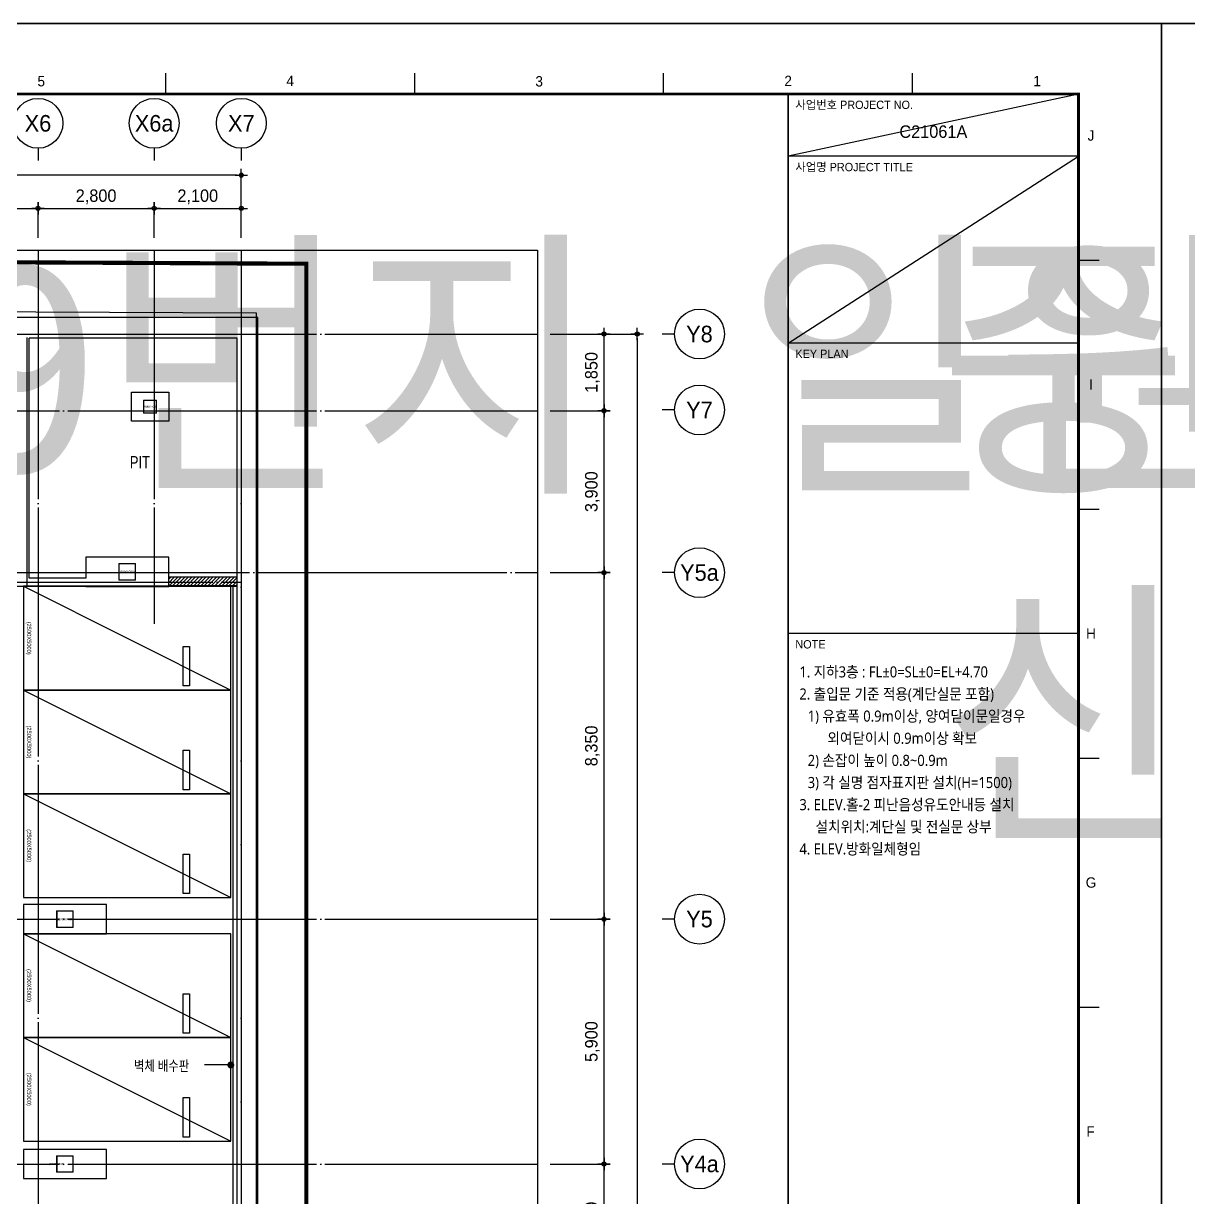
# Model space of a CAD drawing. Header units: millimetres. Extents: x 0 to 1390178, y 0 to 110113.
# Drawn here: x 224572 to 252650, y 31110 to 59400 of the extents above; entities that cross this region are included whole.
import ezdxf
from ezdxf.enums import TextEntityAlignment as Align
from ezdxf.xclip import XClip

# ---------------------------------------------------------------- set-up
doc = ezdxf.new("R2018")
doc.units = ezdxf.units.MM
doc.header["$LTSCALE"] = 100
doc.header["$XCLIPFRAME"] = 0
doc.linetypes.add('X - 평면도$0$CEN', pattern=[62, 60, -1, 0, -1])
doc.linetypes.add('X - 평면도$0$PHANTOM2', pattern=[50, 40, -2, 2, -2, 2, -2])
doc.layers.get('DEFPOINTS').update_dxf_attribs({"color": 145})
for name, color, linetype in [('AA-XXXX-DIMS', 7, 'Continuous'), ('AA-XXXX-NOTE', 3, 'Continuous'), ('AA-XXXX-TEXT', 3, 'Continuous'), ('DIM', 7, 'Continuous'), ('SYM', 7, 'Continuous'), ('X - SHEET$0$AA-BORD-FORM', 7, 'Continuous'), ('X - SHEET$0$AA-BORD-TEXT', 3, 'Continuous'), ('X - 평면도$0$! □-COL', 2, 'Continuous'), ('X - 평면도$0$0-구역계', 1, 'Continuous'), ('X - 평면도$0$A-FIN', 8, 'Continuous'), ('X - 평면도$0$AA-WAXM-BLOK', 3, 'Continuous'), ('X - 평면도$0$AA-WAXM-CONC', 2, 'Continuous'), ('X - 평면도$0$AA-XXXX-CNTL', 1, 'X - 평면도$0$CEN'), ('X - 평면도$0$AA-XXXX-PARK', 8, 'Continuous'), ('X - 평면도$0$AA-XXXX-PATT', 8, 'Continuous'), ('X - 평면도$0$벽배수판', 6, 'Continuous'), ('수정사항', 6, 'Continuous')]:
    doc.layers.add(name, color=color, linetype=linetype)
doc.layers.add('X - SHEET$0$DEFPOINT', color=165, linetype='Continuous', plot=False)
doc.layers.add('X - 평면도$0$DEFPOINT', color=163, linetype='Continuous', plot=False)
doc.styles.add('HAUD0', font='malgun.ttf')
doc.styles.add('HAUD01', font='Dotum.ttf')
doc.styles.get("Standard").update_dxf_attribs({"font": 'Dotum.ttf'})
doc.styles.add('X - SHEET$0$HAUD01', font='Dotum.ttf')
doc.styles.add('X - 평면도$0$HAUD01', font='Dotum.ttf')
doc.styles.add('X - 평면도$0$STANDARD', font='Dotum.ttf')
doc.dimstyles.new('HAUD-100', dxfattribs={"dimscale": 100, "dimtxt": 3, "dimasz": 1, "dimexe": 0, "dimexo": 3, "dimgap": 1, "dimtad": 1, "dimdec": 0, "dimdsep": 46, "dimlunit": 6, "dimtxsty": 'HAUD01', "dimblk": 'DIMDOT', "dimcen": 2.5, "dimdle": 1.5, "dimclrd": 7, "dimclre": 7, "dimclrt": 3, "dimadec": 0, "dimazin": 0, "dimtfac": 1, "dimtdec": 0, "dimtix": 1, "dimtmove": 2, "dimatfit": 3, "dimfxl": 1, "dimtvp": 1, "dimtolj": 1, "dimtzin": 0, "dimarcsym": 0})

# ---------------------------------------------------------------- blocks, each defined once
blk = doc.blocks.new('X - SHEET$0$HAUDsheetV')
at = {"layer": 'X - SHEET$0$AA-BORD-FORM', "color": 2}
for p, q in [((601, 577), (601, 582)), ((661, 577), (661, 582)), ((721, 577), (721, 582)), ((781, 577), (781, 582)), ((751, 577), (751, 17)), ((821, 537), (826, 537)), ((821, 477), (826, 477)), ((821, 417), (826, 417)), ((821, 357), (826, 357))]:
    blk.add_line(p, q, dxfattribs=at)
at = {"layer": 'X - SHEET$0$AA-BORD-FORM', "color": 3}
for p, q in [((821, 562), (751, 562)), ((821, 517), (751, 517)), ((821, 447), (751, 447))]:
    blk.add_line(p, q, dxfattribs=at)
at = {"layer": 'X - SHEET$0$AA-BORD-FORM', "color": 1}
blk.add_lwpolyline([(1, 0), (841, 0), (841, 594), (1, 594)], close=True, dxfattribs=at)
at = {"layer": 'X - SHEET$0$AA-BORD-FORM', "color": 2, "const_width": 0.682}
blk.add_lwpolyline([(21, 17), (21, 577), (821, 577), (821, 17)], close=True, dxfattribs=at)
at = {"layer": 'X - SHEET$0$AA-BORD-TEXT', "color": 7, "style": 'X - SHEET$0$HAUD01'}
for s, p in [('5', (571, 580.09)), ('4', (631, 580.19)), ('3', (691, 580.06)), ('2', (751, 580.16)), ('1', (811, 580.12)), ('J', (824, 567)), ('I', (824, 507)), ('H', (824, 447)), ('G', (824, 387)), ('F', (823.89, 327))]:
    blk.add_text(s, height=2.5, dxfattribs=at).set_placement(p, align=Align.MIDDLE_CENTER)
at = {"layer": 'X - SHEET$0$AA-BORD-TEXT', "color": 3, "style": 'X - SHEET$0$HAUD01'}
for s, p in [('사업번호 PROJECT NO.', (752.75, 573.4)), ('사업명 PROJECT TITLE', (752.75, 558.4)), ('KEY PLAN', (752.75, 513.4)), ('NOTE', (752.75, 443.4))]:
    blk.add_text(s, height=2, rotation=360, dxfattribs=at).set_placement(p)
for tag, p in [('PJCode', (786, 567.94)), ('작성자', (786.11, 194.82)), ('검토자', (786.11, 181.82)), ('최종검토자', (786.11, 168.82)), ('승인자', (786.11, 155.82)), ('일자', (786.83, 144.02)), ('개정번호', (812, 65.92))]:
    blk.add_attdef(tag, text='', height=3, dxfattribs=at).set_placement(p, align=Align.MIDDLE_CENTER)
at = {"layer": 'X - SHEET$0$AA-BORD-TEXT', "color": 3, "lineweight": 30, "flags": 104}
blk.add_attdef('PJTitle', text='', height=4, dxfattribs=at).set_placement((787.25, 536.62), align=Align.MIDDLE_CENTER)
blk = doc.blocks.new('X - SHEET')
at = {"layer": 'X - SHEET$0$DEFPOINT'}
for p, q in [((82000, 57700), (75000, 56200)), ((75000, 51700), (82000, 56200))]:
    blk.add_line(p, q, dxfattribs=at)
ref = blk.add_blockref('X - SHEET$0$HAUDsheetV', (-100, 0), dxfattribs=dict(xscale=100, yscale=100, zscale=100))
ref.add_attrib('PJCode', 'C21061A', dxfattribs={"layer": 'X - SHEET$0$AA-BORD-TEXT', "color": 3, "height": 300, "style": 'X - SHEET$0$HAUD01'}).set_placement((78500, 56794), align=Align.MIDDLE_CENTER)
lines = blk.add_mtext('중랑구 상봉동 116-49번지 일원 2030 청년주택 \\P신축공사', dxfattribs={"layer": 'X - SHEET$0$AA-BORD-TEXT', "color": 3, "insert": (78625, 53662), "char_height": 5056.52, "attachment_point": 1})
ref.add_attrib('PJTitle', '', (78625, 53662), dxfattribs={"flags": 104}).embed_mtext(lines)
blk = doc.blocks.new('A$C07303efd')
at = {"layer": 'AA-XXXX-NOTE', "style": 'HAUD0', "width": 0.9}
for s, p in [('2. 출입문 기준 적용(계단실문 포함)', (408, -2185)), ('1) 유효폭 0.9m이상, 양여닫이문일경우 ', (708, -2985)), ('외여닫이시 0.9m이상 확보', (1421, -3785)), ('2) 손잡이 높이 0.8~0.9m', (708, -4585)), ('3) 각 실명 점자표지판 설치(H=1500)', (708, -5385)), ('3. ELEV.홀-2 피난음성유도안내등 설치', (408, -6185)), ('설치위치:계단실 및 전실문 상부', (993, -6985))]:
    blk.add_text(s, height=400, dxfattribs=at).set_placement(p, align=Align.MIDDLE_LEFT)
blk = doc.blocks.new('X - 평면도$0$A$C1F6A04A41')
at = {"layer": 'X - 평면도$0$AA-XXXX-PARK', "ltscale": 5}
blk.add_line((0, 100), (2500, 5100), dxfattribs=at)
for points in [[(0, 100), (2500, 100), (2500, 5100), (0, 5100)], [(2400, 4100), (2400, 3950), (1450, 3950), (1450, 4100)]]:
    blk.add_lwpolyline(points, close=True, dxfattribs=at)
at = {"layer": 'X - 평면도$0$DEFPOINT', "style": 'X - 평면도$0$HAUD01', "width": 0.9}
blk.add_text('(2500X5000)', height=100, dxfattribs=at).set_placement((1250, 236), align=Align.MIDDLE_CENTER)
blk = doc.blocks.new('X - 평면도$0$A$C131C07CB')
at = {"layer": 'X - 평면도$0$0-구역계', "color": 1, "linetype": 'X - 평면도$0$PHANTOM2', "const_width": 100, "flags": 128}
blk.add_lwpolyline([(50108, 50546), (32940, 50631), (27658, 50496), (20509, 50187), (2300, 48329), (1988, 39918), (1940, 31390), (1399, 24265), (272, 6596), (50, 108), (11256, 50), (11486, 6795), (29909, 7122), (29397, 12805), (50106, 15382)], close=True, dxfattribs=at)
at = {"layer": 'X - 평면도$0$DEFPOINT'}
for points in [[(50108, 50546), (32940, 50631), (27658, 50496), (20509, 50187), (2300, 48329), (1988, 39918), (1940, 31390), (1399, 24265), (272, 6596), (50, 108), (11256, 50), (11486, 6795), (29909, 7122), (29397, 12805), (50106, 15382)], [(48908, 49352), (32952, 49431), (27700, 49296), (20596, 48990), (3461, 47241), (3188, 39892), (3140, 31341), (2596, 24182), (1470, 6537), (1291, 1301), (10096, 1256), (10325, 7974), (28598, 8299), (28098, 13852), (48906, 16442)]]:
    blk.add_lwpolyline(points, close=True, dxfattribs=at)
blk = doc.blocks.new('X - 평면도$0$ㅁ-400X400X9X9')
at = {"layer": 'X - 평면도$0$! □-COL', "lineweight": 9, "flags": 128}
for points in [[(143814, 359875), (144214, 359875), (144214, 359884), (143814, 359884)], [(143814, 359493), (143823, 359493), (143823, 359875), (143814, 359875)], [(144214, 359493), (144205, 359493), (144205, 359875), (144214, 359875)], [(143814, 359493), (144214, 359493), (144214, 359484), (143814, 359484)]]:
    blk.add_lwpolyline(points, close=True, dxfattribs=at)
blk = doc.blocks.new('X - 평면도$0$A$C69CA1AF6')
for p in [(-149832, -340313), (-149832, -346213)]:
    blk.add_blockref('X - 평면도$0$ㅁ-400X400X9X9', p)
blk = doc.blocks.new('X - 평면도$0$ㅁ-310X310X9X9')
at = {"layer": 'X - 평면도$0$! □-COL', "lineweight": 9, "elevation": 0, "flags": 128}
for points in [[(295854, -66584), (296164, -66584), (296164, -66575), (295854, -66575)], [(295854, -66876), (295863, -66876), (295863, -66584), (295854, -66584)], [(296164, -66876), (296155, -66876), (296155, -66584), (296164, -66584)], [(295854, -66876), (296164, -66876), (296164, -66885), (295854, -66885)]]:
    blk.add_lwpolyline(points, close=True, dxfattribs=at)
blk = doc.blocks.new('X - 평면도$0$A$C74DE3231')
for name, p in [('X - 평면도$0$ㅁ-310X310X9X9', (-321626, 98351, 0)), ('X - 평면도$0$ㅁ-310X310X9X9', (-315726, 98351, 0)), ('X - 평면도$0$ㅁ-310X310X9X9', (-307326, 98351, 0)), ('X - 평면도$0$ㅁ-310X310X9X9', (-299776, 98451, 0)), ('X - 평면도$0$ㅁ-400X400X9X9', (-169632, -331893)), ('X - 평면도$0$ㅁ-400X400X9X9', (-163732, -331893)), ('X - 평면도$0$ㅁ-400X400X9X9', (-155332, -331893)), ('X - 평면도$0$ㅁ-400X400X9X9', (-148332, -331943))]:
    blk.add_blockref(name, p)
blk = doc.blocks.new('X - 평면도$0$A$C5aa37261')
at = {"layer": 'X - 평면도$0$AA-WAXM-CONC'}
for p, q in [((-1167, 33871), (-26952, 33871)), ((-1167, 2274), (-1167, 33871)), ((-1667, 33371), (-6677, 33371)), ((-6677, 27591), (-6677, 33371)), ((-1667, 2899), (-1667, 33371)), ((-5317, 27591), (-6677, 27591)), ((-8367, 27391), (-5317, 27391))]:
    blk.add_line(p, q, dxfattribs=at)
blk = doc.blocks.new('X - 평면도$0$B4~1F_COL')
at = {"layer": 'X - 평면도$0$AA-WAXM-CONC'}
for points in [[(-46678, -24527), (-47578, -24527), (-47578, -23827), (-46678, -23827)], [(-50178, -36877), (-48178, -36877), (-48178, -36177), (-50178, -36177)], [(-50178, -42777), (-48178, -42777), (-48178, -42077), (-50178, -42077)]]:
    blk.add_lwpolyline(points, close=True, dxfattribs=at)
blk.add_lwpolyline([(-48678, -28507), (-48678, -28507), (-46678, -28507), (-46678, -27807), (-48678, -27807), (-48678, -28307)], dxfattribs=at)
at = {"layer": 'X - 평면도$0$DEFPOINT', "style": 'X - 평면도$0$STANDARD'}
for s, p in [('(900X700)', (-47128, -24177)), ('(2000X700)', (-47678, -28157)), ('(1600X700)', (-49178, -36527)), ('(2000X700)', (-49378, -42427))]:
    blk.add_text(s, height=50, dxfattribs=at).set_placement(p, align=Align.MIDDLE_CENTER)
blk = doc.blocks.new('X - 평면도$0$A$C9949ff83')
at = {"layer": 'DEFPOINTS'}
for points in [[(0, 59400), (84000, 59400), (84000, 0), (0, 0)], [(2000, 1700), (75000, 1700), (75000, 57700), (2000, 57700)]]:
    blk.add_lwpolyline(points, close=True, dxfattribs=at)
blk = doc.blocks.new('X - 평면도', base_point=(-475.4, -286.7))
at = {"layer": 'X - 평면도$0$AA-XXXX-PATT'}
h = blk.add_hatch(dxfattribs=at)
h.set_pattern_fill('_USER', color=256, scale=60, angle=45, style=0, pattern_type=0)
h.set_pattern_definition([(45, (1427307.114, 1546557.264), (-42.4264069, 42.4264069), [])])
h.paths.add_polyline_path([(332972, 60813.1), (331322, 60813.1), (331322, 60693.1), (332972, 60693.1)])
h.paths.add_polyline_path([(332972, 60693.1), (331322, 60693.1), (331322, 60613.1), (332972, 60613.1)])
at = {"layer": 'DEFPOINTS'}
blk.add_lwpolyline([(279286.2, 68689.6), (340213.6, 68689.6), (340213.6, 19243.1), (279286.2, 19243.1)], close=True, dxfattribs=at)
at = {"layer": 'X - 평면도$0$A-FIN'}
blk.add_line((331322, 60593.1), (332972, 60593.1), dxfattribs=at)
at = {"layer": 'X - 평면도$0$AA-WAXM-BLOK'}
for p, q in [((332972, 60813.1), (331322, 60813.1)), ((331322, 60613.1), (332972, 60613.1))]:
    blk.add_line(p, q, dxfattribs=at)
at = {"layer": 'X - 평면도$0$AA-XXXX-CNTL'}
for p, q in [((328172, 68689.6), (328172, 19243.1)), ((330972, 68689.6), (330972, 59693.1)), ((333072, 68689.6), (333072, 19243.1)), ((279286.2, 66673.1), (340213.6, 66673.1)), ((307720.7, 66673.1), (333072, 66673.1)), ((327912, 60593.1), (327912, 66673.1)), ((333072, 66673.1), (333072, 35520.7)), ((279286.2, 64823.1), (340213.6, 64823.1)), ((327272, 60923.1), (340213.6, 60923.1)), ((326387, 60693.1), (333072, 60693.1)), ((279286.2, 52573.1), (340213.6, 52573.1)), ((279286.2, 46673.1), (340213.6, 46673.1))]:
    blk.add_line(p, q, dxfattribs=at)
at = {"layer": 'X - 평면도$0$벽배수판'}
blk.add_line((332872, 44788.1), (332872, 60593.1), dxfattribs=at)
for name, p in [('X - 평면도$0$A$C9949ff83', (271249.9, 14755.9)), ('X - 평면도$0$A$C9949ff83', (397249.9, 14755.9)), ('X - 평면도$0$A$C5aa37261', (334639.2, 33202.2)), ('X - 평면도$0$B4~1F_COL', (378000, 89100)), ('X - 평면도$0$A$C74DE3231', (334639.2, 33202.2)), ('X - 평면도$0$A$C69CA1AF6', (334639.2, 33202.2))]:
    blk.add_blockref(name, p)
at = {"layer": 'DEFPOINTS'}
blk.add_blockref('X - 평면도$0$A$C131C07CB', (284532.9, 17819.8), dxfattribs=at)
at = {"layer": 'X - 평면도$0$AA-XXXX-PARK', "rotation": 270}
for p in [(327722, 60593.1), (327722, 58093.1), (327722, 55593.1), (327722, 52223.1), (327722, 49723.1)]:
    blk.add_blockref('X - 평면도$0$A$C1F6A04A41', p, dxfattribs=at)
blk = doc.blocks.new('DIMDOT')
at = {"layer": 'AA-XXXX-DIMS'}
for p, q in [((-1.5, 0), (1.5, 0)), ((0, -1.5), (0, 1.5))]:
    blk.add_line(p, q, dxfattribs=at)
for radius in [0.5, 0.25]:
    blk.add_circle((0, 0), radius, dxfattribs=at)
blk = doc.blocks.new('*D264')
at = {"color": 7, "lineweight": -2, "transparency": 16777216}
for p, q in [((-46117, 35787), (-46117, 37298)), ((-1667, 37298), (-46017, 37298)), ((-1567, 35787), (-1567, 37298))]:
    blk.add_line(p, q, dxfattribs=at)
at = {"layer": 'DEFPOINTS', "color": 0, "transparency": 16777216}
for p in [(-46117, 37298), (-46117, 35487, 0), (-1567, 35487, 0)]:
    blk.add_point(p, dxfattribs=at)
at = {"color": 7, "lineweight": -2, "transparency": 16777216, "xscale": 100, "yscale": 100, "zscale": 100, "rotation": 180}
blk.add_blockref('DIMDOT', (-46117, 37298), dxfattribs=at)
at = {"color": 7, "lineweight": -2, "transparency": 16777216, "xscale": 100, "yscale": 100, "zscale": 100}
blk.add_blockref('DIMDOT', (-1567, 37298), dxfattribs=at)
at = {"color": 3, "transparency": 16777216, "insert": (-23842, 37577), "char_height": 300, "attachment_point": 5, "style": 'HAUD01'}
blk.add_mtext('\\A1;44,550', dxfattribs=at)
blk = doc.blocks.new('*D268')
at = {"color": 7, "lineweight": -2, "transparency": 16777216}
for p, q in [((-11317, 35787), (-11317, 36498)), ((-11217, 36498), (-6567, 36498)), ((-6467, 35787), (-6467, 36498))]:
    blk.add_line(p, q, dxfattribs=at)
at = {"layer": 'DEFPOINTS', "color": 0, "transparency": 16777216}
for p in [(-6467, 36498), (-11317, 35487, 0), (-6467, 35487, 0)]:
    blk.add_point(p, dxfattribs=at)
at = {"color": 7, "lineweight": -2, "transparency": 16777216, "xscale": 100, "yscale": 100, "zscale": 100, "rotation": 180}
blk.add_blockref('DIMDOT', (-11317, 36498), dxfattribs=at)
at = {"color": 7, "lineweight": -2, "transparency": 16777216, "xscale": 100, "yscale": 100, "zscale": 100}
blk.add_blockref('DIMDOT', (-6467, 36498), dxfattribs=at)
at = {"color": 3, "transparency": 16777216, "insert": (-8892, 36777), "char_height": 300, "attachment_point": 5, "style": 'HAUD01'}
blk.add_mtext('\\A1;4,850', dxfattribs=at)
blk = doc.blocks.new('*D269')
at = {"color": 7, "lineweight": -2, "transparency": 16777216}
for p, q in [((-6467, 35787), (-6467, 36498)), ((-6367, 36498), (-3767, 36498)), ((-3667, 35787), (-3667, 36498))]:
    blk.add_line(p, q, dxfattribs=at)
at = {"layer": 'DEFPOINTS', "color": 0, "transparency": 16777216}
for p in [(-3667, 36498), (-6467, 35487, 0), (-3667, 35487, 0)]:
    blk.add_point(p, dxfattribs=at)
at = {"color": 7, "lineweight": -2, "transparency": 16777216, "xscale": 100, "yscale": 100, "zscale": 100, "rotation": 180}
blk.add_blockref('DIMDOT', (-6467, 36498), dxfattribs=at)
at = {"color": 7, "lineweight": -2, "transparency": 16777216, "xscale": 100, "yscale": 100, "zscale": 100}
blk.add_blockref('DIMDOT', (-3667, 36498), dxfattribs=at)
at = {"color": 3, "transparency": 16777216, "insert": (-5067, 36777), "char_height": 300, "attachment_point": 5, "style": 'HAUD01'}
blk.add_mtext('\\A1;2,800', dxfattribs=at)
blk = doc.blocks.new('*D288')
at = {"color": 7, "lineweight": -2, "transparency": 16777216}
for p, q in [((5874, 31621), (7174, 31621)), ((7174, 27821), (7174, 31521)), ((5874, 27721), (7174, 27721))]:
    blk.add_line(p, q, dxfattribs=at)
at = {"layer": 'DEFPOINTS', "color": 0, "transparency": 16777216}
for p in [(5574, 31621, 0), (7174, 31621), (5574, 27721, 0)]:
    blk.add_point(p, dxfattribs=at)
at = {"color": 7, "lineweight": -2, "transparency": 16777216, "xscale": 100, "yscale": 100, "zscale": 100}
for p, rotation in [((7174, 31621), 90), ((7174, 27721), 270)]:
    blk.add_blockref('DIMDOT', p, dxfattribs=dict(at, rotation=rotation))
at = {"color": 3, "transparency": 16777216, "insert": (6895, 29671), "char_height": 300, "attachment_point": 5, "rotation": 90, "style": 'HAUD01'}
blk.add_mtext('\\A1;3,900', dxfattribs=at)
blk = doc.blocks.new('*D289')
at = {"color": 7, "lineweight": -2, "transparency": 16777216}
for p, q in [((5874, 33471), (7974, 33471)), ((7974, 33371), (7974, -13459)), ((5874, -13559), (7974, -13559))]:
    blk.add_line(p, q, dxfattribs=at)
at = {"layer": 'DEFPOINTS', "color": 0, "transparency": 16777216}
for p in [(5574, 33471, 0), (5574, -13559, 0), (7974, -13559)]:
    blk.add_point(p, dxfattribs=at)
at = {"color": 7, "lineweight": -2, "transparency": 16777216, "xscale": 100, "yscale": 100, "zscale": 100}
for p, rotation in [((7974, 33471), 90), ((7974, -13559), 270)]:
    blk.add_blockref('DIMDOT', p, dxfattribs=dict(at, rotation=rotation))
at = {"color": 3, "transparency": 16777216, "insert": (7695, 9956), "char_height": 300, "attachment_point": 5, "rotation": 90, "style": 'HAUD01'}
blk.add_mtext('\\A1;47,030', dxfattribs=at)
blk = doc.blocks.new('*D290')
at = {"color": 7, "lineweight": -2, "transparency": 16777216}
for p, q in [((5874, 33471), (7174, 33471)), ((7174, 31721), (7174, 33371)), ((5874, 31621), (7174, 31621))]:
    blk.add_line(p, q, dxfattribs=at)
at = {"layer": 'DEFPOINTS', "color": 0, "transparency": 16777216}
for p in [(5574, 33471, 0), (7174, 33471), (5574, 31621, 0)]:
    blk.add_point(p, dxfattribs=at)
at = {"color": 7, "lineweight": -2, "transparency": 16777216, "xscale": 100, "yscale": 100, "zscale": 100}
for p, rotation in [((7174, 33471), 90), ((7174, 31621), 270)]:
    blk.add_blockref('DIMDOT', p, dxfattribs=dict(at, rotation=rotation))
at = {"color": 3, "transparency": 16777216, "insert": (6895, 32546), "char_height": 300, "attachment_point": 5, "rotation": 90, "style": 'HAUD01'}
blk.add_mtext('\\A1;1,850', dxfattribs=at)
blk = doc.blocks.new('*D291')
at = {"color": 7, "lineweight": -2, "transparency": 16777216}
for p, q in [((5874, 27721), (7174, 27721)), ((7174, 19471), (7174, 27621)), ((5874, 19371), (7174, 19371))]:
    blk.add_line(p, q, dxfattribs=at)
at = {"layer": 'DEFPOINTS', "color": 0, "transparency": 16777216}
for p in [(5574, 27721, 0), (7174, 27721), (5574, 19371, 0)]:
    blk.add_point(p, dxfattribs=at)
at = {"color": 7, "lineweight": -2, "transparency": 16777216, "xscale": 100, "yscale": 100, "zscale": 100}
for p, rotation in [((7174, 27721), 90), ((7174, 19371), 270)]:
    blk.add_blockref('DIMDOT', p, dxfattribs=dict(at, rotation=rotation))
at = {"color": 3, "transparency": 16777216, "insert": (6895, 23546), "char_height": 300, "attachment_point": 5, "rotation": 90, "style": 'HAUD01'}
blk.add_mtext('\\A1;8,350', dxfattribs=at)
blk = doc.blocks.new('*D294')
at = {"color": 7, "lineweight": -2, "transparency": 16777216}
for p, q in [((5874, 19371), (7174, 19371)), ((7174, 13571), (7174, 19271)), ((5874, 13471), (7174, 13471))]:
    blk.add_line(p, q, dxfattribs=at)
at = {"layer": 'DEFPOINTS', "color": 0, "transparency": 16777216}
for p in [(5574, 19371, 0), (7174, 19371), (5574, 13471, 0)]:
    blk.add_point(p, dxfattribs=at)
at = {"color": 7, "lineweight": -2, "transparency": 16777216, "xscale": 100, "yscale": 100, "zscale": 100}
for p, rotation in [((7174, 19371), 90), ((7174, 13471), 270)]:
    blk.add_blockref('DIMDOT', p, dxfattribs=dict(at, rotation=rotation))
at = {"color": 3, "transparency": 16777216, "insert": (6895, 16421), "char_height": 300, "attachment_point": 5, "rotation": 90, "style": 'HAUD01'}
blk.add_mtext('\\A1;5,900', dxfattribs=at)
blk = doc.blocks.new('*D295')
at = {"color": 7, "lineweight": -2, "transparency": 16777216}
for p, q in [((5874, 13471), (7174, 13471)), ((7174, 10771), (7174, 13371)), ((5874, 10671), (7174, 10671))]:
    blk.add_line(p, q, dxfattribs=at)
at = {"layer": 'DEFPOINTS', "color": 0, "transparency": 16777216}
for p in [(5574, 13471, 0), (7174, 13471), (5574, 10671, 0)]:
    blk.add_point(p, dxfattribs=at)
at = {"color": 7, "lineweight": -2, "transparency": 16777216, "xscale": 100, "yscale": 100, "zscale": 100}
for p, rotation in [((7174, 13471), 90), ((7174, 10671), 270)]:
    blk.add_blockref('DIMDOT', p, dxfattribs=dict(at, rotation=rotation))
at = {"color": 3, "transparency": 16777216, "insert": (6895, 12071), "char_height": 300, "attachment_point": 5, "rotation": 90, "style": 'HAUD01'}
blk.add_mtext('\\A1;2,800', dxfattribs=at)
blk = doc.blocks.new('*D302')
at = {"color": 7, "lineweight": -2, "transparency": 16777216}
for p, q in [((-3667, 35787), (-3667, 36498)), ((-3567, 36498), (-1667, 36498)), ((-1567, 35787), (-1567, 36498))]:
    blk.add_line(p, q, dxfattribs=at)
at = {"layer": 'DEFPOINTS', "color": 0, "transparency": 16777216}
for p in [(-1567, 36498), (-3667, 35487), (-1567, 35487)]:
    blk.add_point(p, dxfattribs=at)
at = {"color": 7, "lineweight": -2, "transparency": 16777216, "xscale": 100, "yscale": 100, "zscale": 100, "rotation": 180}
blk.add_blockref('DIMDOT', (-3667, 36498), dxfattribs=at)
at = {"color": 7, "lineweight": -2, "transparency": 16777216, "xscale": 100, "yscale": 100, "zscale": 100}
blk.add_blockref('DIMDOT', (-1567, 36498), dxfattribs=at)
at = {"color": 3, "transparency": 16777216, "insert": (-2617, 36777), "char_height": 300, "attachment_point": 5, "style": 'HAUD01'}
blk.add_mtext('\\A1;2,100', dxfattribs=at)
blk = doc.blocks.new('저층부 치수')
at = {"layer": 'DIM'}
for p, q in [((-6467.2, 37948.3, 0), (-6467.2, 37648.3, 0)), ((-3667.2, 37948.3), (-3667.2, 37648.3)), ((-1567.2, 37948.3, 0), (-1567.2, 37648.3, 0)), ((8874.4, 33470.9, 0), (8574.4, 33470.9, 0)), ((8874.4, 31640.9), (8574.4, 31640.9)), ((8874.4, 27720.9), (8574.4, 27720.9)), ((8874.4, 19370.9), (8574.4, 19370.9)), ((8874.4, 13470.9), (8574.4, 13470.9))]:
    blk.add_line(p, q, dxfattribs=at)
for centre in [(-6467.2, 38548.3, 0), (-3667.2, 38548.3), (-1567.2, 38548.3, 0), (9474.4, 33470.9, 0), (9474.4, 31640.9), (9474.4, 27720.9), (9474.4, 19370.9), (9474.4, 13470.9)]:
    blk.add_circle(centre, 600, dxfattribs=at)
at = {"layer": 'DIM', "style": 'HAUD01'}
for s, p in [('X6', (-6467.2, 38548.3, 0)), ('X6a', (-3667.2, 38548.3)), ('X7', (-1567.2, 38548.3, 0)), ('Y8', (9474.4, 33470.9, 0)), ('Y7', (9474.4, 31640.9)), ('Y5a', (9474.4, 27720.9)), ('Y5', (9474.4, 19370.9)), ('Y4a', (9474.4, 13470.9))]:
    blk.add_text(s, height=400, dxfattribs=at).set_placement(p, align=Align.MIDDLE)
dim = blk.add_linear_dim(base=(-46117.2, 37298.3, 0), p1=(-1567.2, 35487.4), p2=(-46117.2, 35487.4), dimstyle='HAUD-100')
dim.commit()
dim.dimension.update_dxf_attribs({"geometry": '*D264', "text_midpoint": (-23842.2, 37577.4, 0)})
for base, p1, p2, angle, picture, middle in [((-6467.2, 36498.3, 0), (-11317.2, 35487.4), (-6467.2, 35487.4), 180, '*D268', (-8892.2, 36777.4, 0)), ((-3667.2, 36498.3, 0), (-6467.2, 35487.4), (-3667.2, 35487.4), 180, '*D269', (-5067.2, 36777.4, 0)), ((7974.4, -13559.1, 0), (5574.4, 33470.9), (5574.4, -13559.1), 90, '*D289', (7695.3, 9955.9, 0)), ((7174.4, 33470.9, 0), (5574.4, 31620.9), (5574.4, 33470.9), 270, '*D290', (6895.3, 32545.9, 0)), ((7174.4, 31620.9, 0), (5574.4, 27720.9), (5574.4, 31620.9), 270, '*D288', (6895.3, 29670.9, 0)), ((7174.4, 27720.9, 0), (5574.4, 19370.9), (5574.4, 27720.9), 270, '*D291', (6895.3, 23545.9, 0)), ((7174.4, 19370.9, 0), (5574.4, 13470.9), (5574.4, 19370.9), 270, '*D294', (6895.3, 16420.9, 0)), ((7174.4, 13470.9, 0), (5574.4, 10670.9), (5574.4, 13470.9), 270, '*D295', (6895.3, 12070.9, 0))]:
    dim = blk.add_linear_dim(base=base, p1=p1, p2=p2, angle=angle, dimstyle='HAUD-100')
    dim.commit()
    dim.dimension.update_dxf_attribs({"geometry": picture, "text_midpoint": middle})
dim = blk.add_aligned_dim(p1=(-3667.2, 35487.4), p2=(-1567.2, 35487.4), distance=1010.9, dimstyle='HAUD-100')
dim.commit()
dim.dimension.update_dxf_attribs({"geometry": '*D302', "text_midpoint": (-2617.2, 36777.4)})

msp = doc.modelspace()

# ---------------------------------------------------------------- block references
ref = msp.add_blockref('X - 평면도', (-103725.3, -15042.6))
XClip(ref).set_block_clipping_path([(271249.9173510048, 14755.918494578), (355249.9173510048, 74155.918494578)])

# ---------------------------------------------------------------- next in the draw order: linework, layer by layer
at = {"layer": 'SYM'}
msp.add_line((229568.3, 34303.7), (228931, 34303.7), dxfattribs=at)
at = {"layer": 'SYM', "const_width": 83.2}
msp.add_lwpolyline([(229529.4, 34288.7, -1), (229607.2, 34318.7, -1)], format="xyb", close=True, dxfattribs=at)

# ---------------------------------------------------------------- next in the draw order: block references
ref = msp.add_blockref('X - 평면도', (-145725.3, -15042.6))
XClip(ref).set_block_clipping_path([(397249.9173510048, 14755.918494578), (481249.9173510048, 74155.918494578)])
msp.add_blockref('저층부 치수', (231389.3, 18446.3))
at = {"layer": '수정사항', "xscale": 0.6666666666666666, "yscale": 0.6666666666666666, "zscale": 0.6666666666666666}
msp.add_blockref('A$C07303efd', (243000, 44700), dxfattribs=at)

# ---------------------------------------------------------------- next in the draw order: texts
at = {"layer": 'AA-XXXX-NOTE', "color": 2, "style": 'HAUD0', "width": 0.9}
msp.add_text('1. 지하3층 : FL%%P0=SL±0=EL+4.70', height=266.667, dxfattribs=at).set_placement((243272.3, 43776.4), align=Align.MIDDLE_LEFT)
at = {"layer": 'AA-XXXX-NOTE', "style": 'HAUD0', "width": 0.9}
msp.add_text('4. ELEV.방화일체형임', height=266.667, dxfattribs=at).set_placement((243272.3, 39509.7), align=Align.MIDDLE_LEFT)
at = {"layer": 'AA-XXXX-TEXT', "style": 'HAUD01', "width": 0.8}
msp.add_text('PIT', height=300, dxfattribs=at).set_placement((227378.3, 48827.2), align=Align.MIDDLE_CENTER)
msp.add_text('벽체 배수판', height=250, dxfattribs=at).set_placement((227237, 34282.8), align=Align.MIDDLE_LEFT)

# ---------------------------------------------------------------- next in the draw order: block references
for p in [(84000, 0), (168000, 0), (252000, 0)]:
    msp.add_blockref('X - SHEET', p)

doc.saveas('drawing.dxf')
